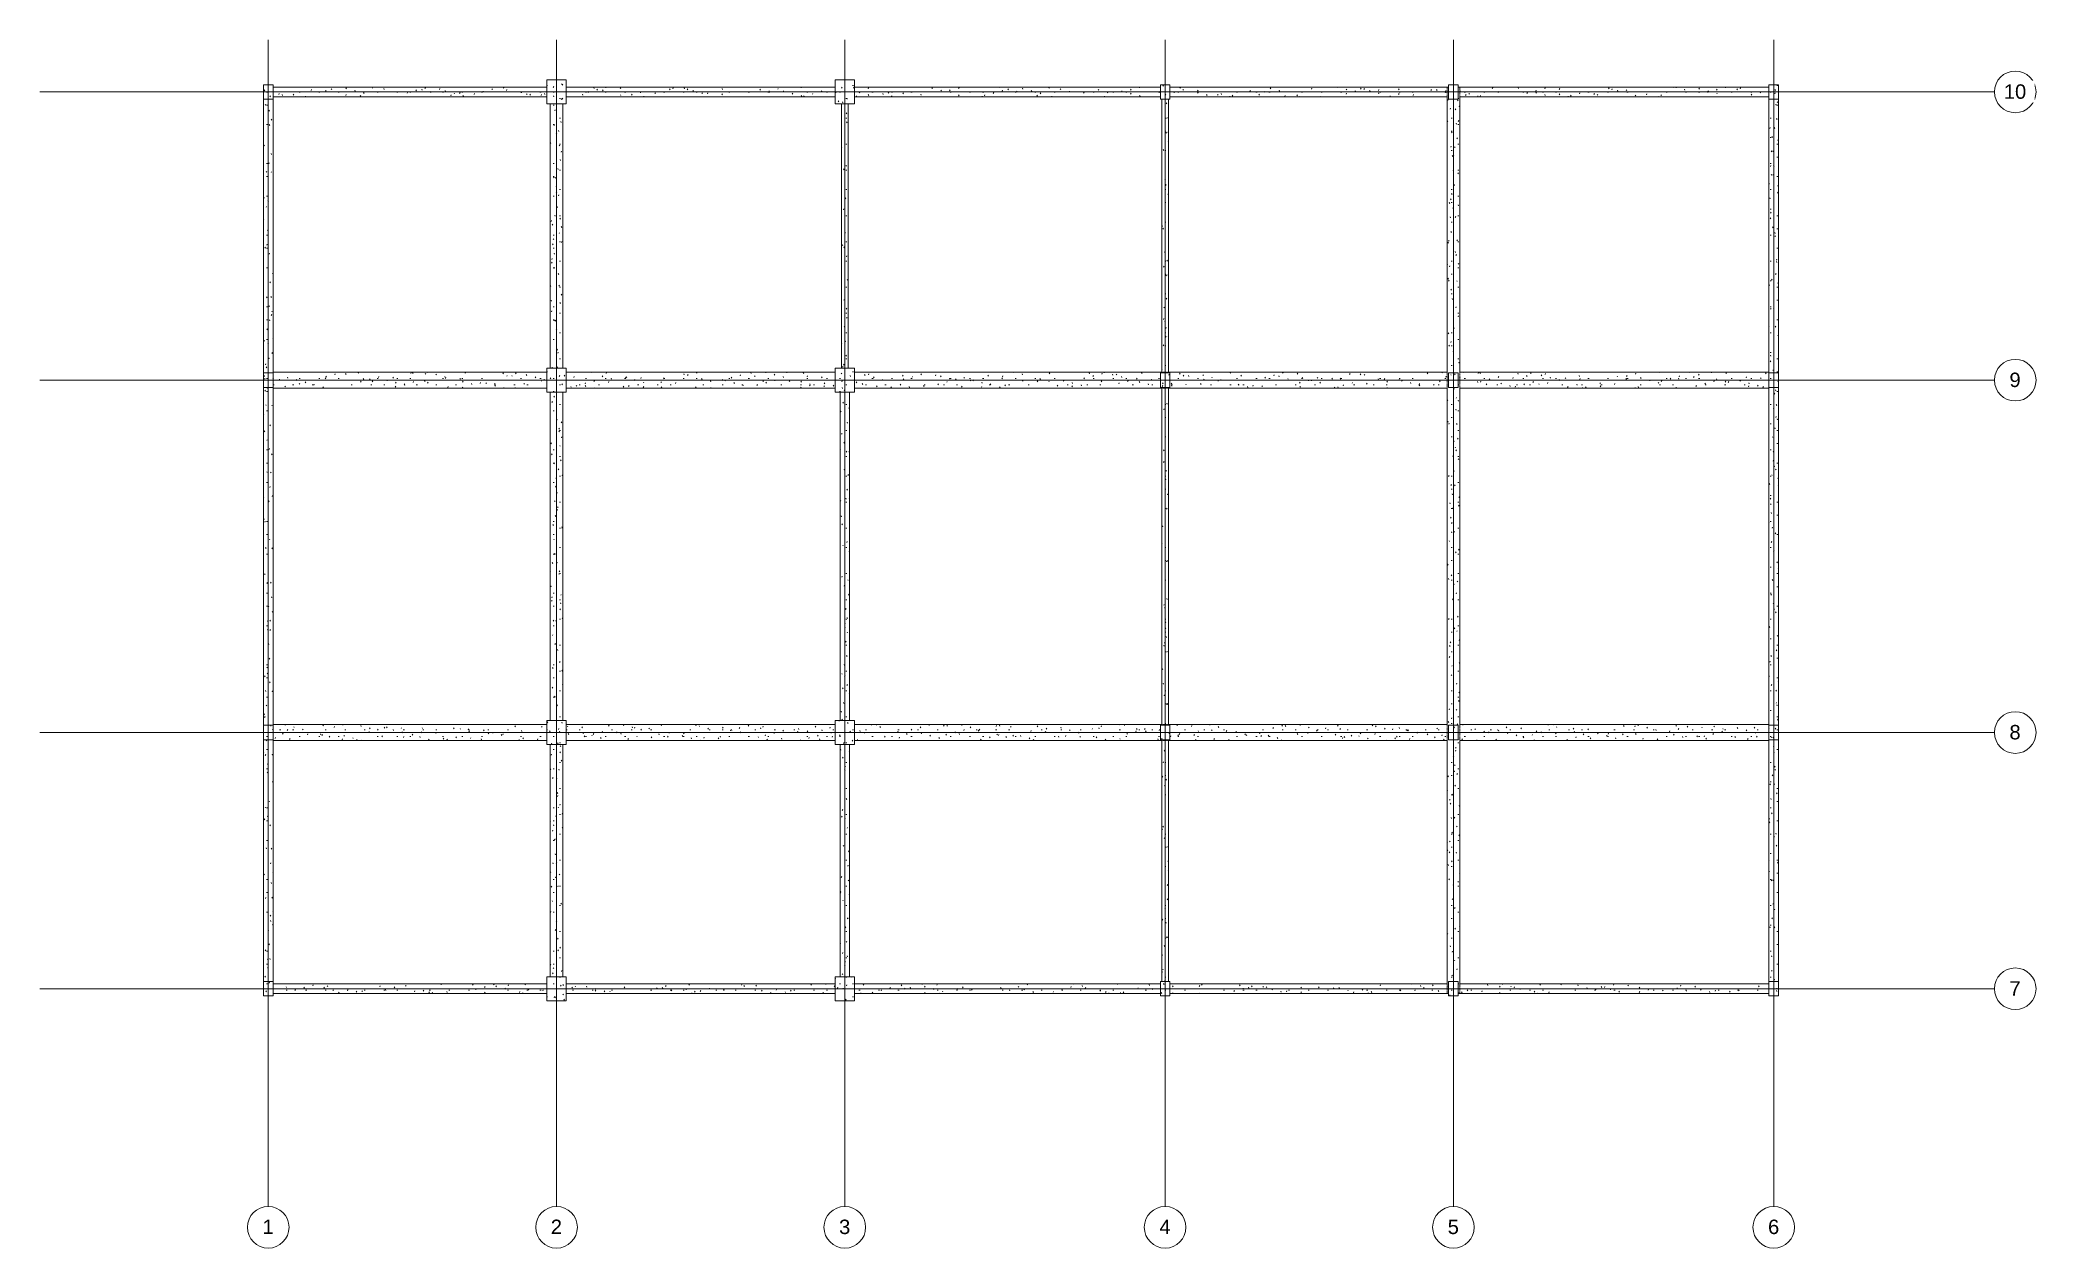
# Model space of a CAD drawing. Header units: millimetres. Extents: x -25567 to 36749, y -19226 to 18492.
import ezdxf

# ---------------------------------------------------------------- set-up
doc = ezdxf.new("R2010")
doc.units = ezdxf.units.MM
doc.linetypes.add('Dash', pattern=[6.35, 3.175, -3.175])
doc.linetypes.add('Grid Line', pattern=[22.225, 12.7, -3.175, 3.175, -3.175])
for name, color, linetype, lineweight in [('S-BEAM', 12, 'Continuous', 9), ('S-BEAM-HDLN', 1, 'Dash', 9), ('S-COLS', 52, 'Continuous', 9), ('S-GRID', 1, 'Continuous', 9), ('S-GRID-IDEN', 1, 'Continuous', 9)]:
    doc.layers.add(name, color=color, linetype=linetype, lineweight=lineweight)
doc.styles.add('Arial', font='arial.ttf', dxfattribs={"height": 450})
pattern_1 = [(0, (0, 0), (812.8, 203.2), [33.528, -576.072, 33.528, -576.072, -3251.2]), (0, (0, 0), (812.8, 203.2), [-1219.2, 33.528, -1185.672, 33.528, -576.072, -1422.4]), (0, (0, 0), (812.8, 203.2), [-3048, 33.528, -372.872, 33.528, -982.472]), (120, (304.8, 101.6), (-582.3764, 602.3054), [33.528, -576.072, 33.528, -576.072, -3251.2]), (120, (304.8, 101.6), (-582.3764, 602.3054), [-1219.2, 33.528, -1185.672, 33.528, -576.072, -1422.4]), (120, (304.8, 101.6), (-582.3764, 602.3054), [-3048, 33.528, -372.872, 33.528, -982.472]), (240, (406.4, 508), (-230.4236, -805.5054), [33.528, -576.072, 33.528, -576.072, -3251.2]), (240, (406.4, 508), (-230.4236, -805.5054), [-1219.2, 33.528, -1185.672, 33.528, -576.072, -1422.4]), (240, (406.4, 508), (-230.4236, -805.5054), [-3048, 33.528, -372.872, 33.528, -982.472])]

# ---------------------------------------------------------------- blocks, each defined once
blk = doc.blocks.new('Grid - M_Grid Head - Circle-11575-Level 1')
at = {"layer": 'S-GRID-IDEN'}
blk.add_circle((0, 0), 6.5, dxfattribs=at)

msp = doc.modelspace()

# ---------------------------------------------------------------- hatches: boundary and pattern name
at = {"layer": 'S-BEAM'}
h = msp.add_hatch(dxfattribs=at)
h.set_pattern_fill('FP_2', color=256, style=0, pattern_type=2)
h.set_pattern_definition(pattern_1)
h.paths.add_polyline_path([(-9740, 16720), (-9740, 17020), (-18290, 17020), (-18290, 16720)])
h = msp.add_hatch(dxfattribs=at)
h.set_pattern_fill('FP_2', color=256, style=0, pattern_type=2)
h.set_pattern_definition(pattern_1)
h.paths.add_polyline_path([(-740, 16720), (-740, 17020), (-9140, 17020), (-9140, 16720)])
h = msp.add_hatch(dxfattribs=at)
h.set_pattern_fill('FP_1', color=256, style=0, pattern_type=2)
h.set_pattern_definition(pattern_1)
h.paths.add_polyline_path([(9410, 16720), (9410, 17020), (-140, 17020), (-140, 16720), (5140, 16720)])
h = msp.add_hatch(dxfattribs=at)
h.set_pattern_fill('FP_2', color=256, style=0, pattern_type=2)
h.set_pattern_definition(pattern_1)
h.paths.add_polyline_path([(18360, 16720), (18360, 17020), (9710, 17020), (9710, 16720)])
h = msp.add_hatch(dxfattribs=at)
h.set_pattern_fill('FP_1', color=256, style=0, pattern_type=2)
h.set_pattern_definition(pattern_1)
h.paths.add_polyline_path([(18760, 7620), (18760, 17020), (18710, 17020), (18710, 16645), (18410, 16645), (18410, 17020), (18360, 17020), (18360, 7620)])
h.paths.add_polyline_path([(18710, 7645), (18410, 7645), (18410, 8095), (18710, 8095)])
h = msp.add_hatch(dxfattribs=at)
h.set_pattern_fill('FP_2', color=256, style=0, pattern_type=2)
h.set_pattern_definition(pattern_1)
h.paths.add_polyline_path([(28410, 16720), (28410, 17020), (18760, 17020), (18760, 16720), (22525, 16720)])
h = msp.add_hatch(dxfattribs=at)
h.set_pattern_fill('FP_2', color=256, style=0, pattern_type=2)
h.set_pattern_definition(pattern_1)
h.paths.add_polyline_path([(-18290, 8120), (-18290, 16645), (-18590, 16645), (-18590, 8120)])
h = msp.add_hatch(dxfattribs=at)
h.set_pattern_fill('FP_2', color=256, style=0, pattern_type=2)
h.set_pattern_definition(pattern_1)
h.paths.add_polyline_path([(-9240, 8245), (-9240, 16495), (-9640, 16495), (-9640, 8245)])
h = msp.add_hatch(dxfattribs=at)
h.set_pattern_fill('FP_1', color=256, style=0, pattern_type=2)
h.set_pattern_definition(pattern_1)
h.paths.add_polyline_path([(-340, 8245), (-340, 16495), (-540, 16495), (-540, 8245)])
h = msp.add_hatch(dxfattribs=at)
h.set_pattern_fill('FP_1', color=256, style=0, pattern_type=2)
h.set_pattern_definition(pattern_1)
h.paths.add_polyline_path([(9660, 8120), (9660, 16645), (9460, 16645), (9460, 8120)])
h = msp.add_hatch(dxfattribs=at)
h.set_pattern_fill('FP_1', color=256, style=0, pattern_type=2)
h.set_pattern_definition(pattern_1)
h.paths.add_polyline_path([(28710, 8120), (28710, 16645), (28410, 16645), (28410, 8120)])
h = msp.add_hatch(dxfattribs=at)
h.set_pattern_fill('FP_1', color=256, style=0, pattern_type=2)
h.set_pattern_definition(pattern_1)
h.paths.add_polyline_path([(-9740, 7620), (-9740, 8120), (-18590, 8120), (-18590, 8095), (-18290, 8095), (-18290, 7645), (-18590, 7645), (-18590, 7620), (-18290, 7620)])
h = msp.add_hatch(dxfattribs=at)
h.set_pattern_fill('FP_1', color=256, style=0, pattern_type=2)
h.set_pattern_definition(pattern_1)
h.paths.add_polyline_path([(-740, 7620), (-740, 8120), (-9140, 8120), (-9140, 7620)])
h = msp.add_hatch(dxfattribs=at)
h.set_pattern_fill('FP_1', color=256, style=0, pattern_type=2)
h.set_pattern_definition(pattern_1)
h.paths.add_polyline_path([(9460, 7620), (9660, 7620), (9660, 7645), (9410, 7645), (9410, 8095), (9660, 8095), (9660, 8120), (-140, 8120), (-140, 7620), (5140, 7620)])
h = msp.add_hatch(dxfattribs=at)
h.set_pattern_fill('FP_1', color=256, style=0, pattern_type=2)
h.set_pattern_definition(pattern_1)
h.paths.add_polyline_path([(18360, 7620), (18360, 8120), (9660, 8120), (9660, 8095), (9710, 8095), (9710, 7645), (9660, 7645), (9660, 7620)])
h = msp.add_hatch(dxfattribs=at)
h.set_pattern_fill('FP_1', color=256, style=0, pattern_type=2)
h.set_pattern_definition(pattern_1)
h.paths.add_polyline_path([(28710, 7620), (28710, 7645), (28410, 7645), (28410, 8095), (28710, 8095), (28710, 8120), (18760, 8120), (18760, 7620), (28410, 7620)])
h = msp.add_hatch(dxfattribs=at)
h.set_pattern_fill('FP_1', color=256, style=0, pattern_type=2)
h.set_pattern_definition(pattern_1)
h.paths.add_polyline_path([(-18290, -2880), (-18290, 7620), (-18590, 7620), (-18590, -2880)])
h = msp.add_hatch(dxfattribs=at)
h.set_pattern_fill('FP_1', color=256, style=0, pattern_type=2)
h.set_pattern_definition(pattern_1)
h.paths.add_polyline_path([(-9240, -2755), (-9240, 7495), (-9640, 7495), (-9640, -2755)])
h = msp.add_hatch(dxfattribs=at)
h.set_pattern_fill('FP_1', color=256, style=0, pattern_type=2)
h.set_pattern_definition(pattern_1)
h.paths.add_polyline_path([(-290, -2755), (-290, 7495), (-590, 7495), (-590, -2755)])
h = msp.add_hatch(dxfattribs=at)
h.set_pattern_fill('FP_1', color=256, style=0, pattern_type=2)
h.set_pattern_definition(pattern_1)
h.paths.add_polyline_path([(9660, -2880), (9660, 7620), (9460, 7620), (9460, -2880)])
h = msp.add_hatch(dxfattribs=at)
h.set_pattern_fill('FP_1', color=256, style=0, pattern_type=2)
h.set_pattern_definition(pattern_1)
h.paths.add_polyline_path([(18360, -3380), (18760, -3380), (18760, 7620), (18360, 7620), (18360, -2880)])
h.paths.add_polyline_path([(18710, -3355), (18410, -3355), (18410, -2905), (18710, -2905)])
h = msp.add_hatch(dxfattribs=at)
h.set_pattern_fill('FP_1', color=256, style=0, pattern_type=2)
h.set_pattern_definition(pattern_1)
h.paths.add_polyline_path([(28710, -2880), (28710, 7620), (28410, 7620), (28410, -2880)])
h = msp.add_hatch(dxfattribs=at)
h.set_pattern_fill('FP_1', color=256, style=0, pattern_type=2)
h.set_pattern_definition(pattern_1)
h.paths.add_polyline_path([(-9740, -3380), (-9740, -2880), (-18590, -2880), (-18590, -2905), (-18290, -2905), (-18290, -3355), (-18590, -3355), (-18590, -3380), (-18290, -3380)])
h = msp.add_hatch(dxfattribs=at)
h.set_pattern_fill('FP_1', color=256, style=0, pattern_type=2)
h.set_pattern_definition(pattern_1)
h.paths.add_polyline_path([(-740, -3380), (-740, -2880), (-9140, -2880), (-9140, -3380)])
h = msp.add_hatch(dxfattribs=at)
h.set_pattern_fill('FP_1', color=256, style=0, pattern_type=2)
h.set_pattern_definition(pattern_1)
h.paths.add_polyline_path([(9660, -3380), (9660, -3355), (9410, -3355), (9410, -2905), (9660, -2905), (9660, -2880), (-140, -2880), (-140, -3380), (9460, -3380)])
h = msp.add_hatch(dxfattribs=at)
h.set_pattern_fill('FP_1', color=256, style=0, pattern_type=2)
h.set_pattern_definition(pattern_1)
h.paths.add_polyline_path([(18360, -3380), (18360, -2880), (9660, -2880), (9660, -2905), (9710, -2905), (9710, -3355), (9660, -3355), (9660, -3380)])
h = msp.add_hatch(dxfattribs=at)
h.set_pattern_fill('FP_1', color=256, style=0, pattern_type=2)
h.set_pattern_definition(pattern_1)
h.paths.add_polyline_path([(28710, -3380), (28710, -3355), (28410, -3355), (28410, -2905), (28710, -2905), (28710, -2880), (18760, -2880), (18760, -3380), (28410, -3380)])
h = msp.add_hatch(dxfattribs=at)
h.set_pattern_fill('FP_1', color=256, style=0, pattern_type=2)
h.set_pattern_definition(pattern_1)
h.paths.add_polyline_path([(-18290, -10905), (-18290, -3380), (-18590, -3380), (-18590, -10905)])
h = msp.add_hatch(dxfattribs=at)
h.set_pattern_fill('FP_1', color=256, style=0, pattern_type=2)
h.set_pattern_definition(pattern_1)
h.paths.add_polyline_path([(-9640, -10755), (-9240, -10755), (-9240, -3505), (-9640, -3505)])
h = msp.add_hatch(dxfattribs=at)
h.set_pattern_fill('FP_2', color=256, style=0, pattern_type=2)
h.set_pattern_definition(pattern_1)
h.paths.add_polyline_path([(-290, -10755), (-290, -3505), (-590, -3505), (-590, -10755)])
h = msp.add_hatch(dxfattribs=at)
h.set_pattern_fill('FP_1', color=256, style=0, pattern_type=2)
h.set_pattern_definition(pattern_1)
h.paths.add_polyline_path([(9660, -10905), (9660, -3380), (9460, -3380), (9460, -10905)])
h = msp.add_hatch(dxfattribs=at)
h.set_pattern_fill('FP_1', color=256, style=0, pattern_type=2)
h.set_pattern_definition(pattern_1)
h.paths.add_polyline_path([(18360, -11280), (18410, -11280), (18410, -10905), (18710, -10905), (18710, -11280), (18760, -11280), (18760, -3380), (18360, -3380), (18360, -10980)])
h = msp.add_hatch(dxfattribs=at)
h.set_pattern_fill('FP_1', color=256, style=0, pattern_type=2)
h.set_pattern_definition(pattern_1)
h.paths.add_polyline_path([(28710, -10905), (28710, -3380), (28410, -3380), (28410, -10905)])
h = msp.add_hatch(dxfattribs=at)
h.set_pattern_fill('FP_2', color=256, style=0, pattern_type=2)
h.set_pattern_definition(pattern_1)
h.paths.add_polyline_path([(-9740, -11280), (-9740, -10980), (-18290, -10980), (-18290, -11280)])
h = msp.add_hatch(dxfattribs=at)
h.set_pattern_fill('FP_2', color=256, style=0, pattern_type=2)
h.set_pattern_definition(pattern_1)
h.paths.add_polyline_path([(-740, -11280), (-740, -10980), (-9140, -10980), (-9140, -11280)])
h = msp.add_hatch(dxfattribs=at)
h.set_pattern_fill('FP_1', color=256, style=0, pattern_type=2)
h.set_pattern_definition(pattern_1)
h.paths.add_polyline_path([(9410, -11280), (9410, -10980), (-140, -10980), (-140, -11280), (5140, -11280)])
h = msp.add_hatch(dxfattribs=at)
h.set_pattern_fill('FP_2', color=256, style=0, pattern_type=2)
h.set_pattern_definition(pattern_1)
h.paths.add_polyline_path([(18360, -11280), (18360, -10980), (9710, -10980), (9710, -11280)])
h = msp.add_hatch(dxfattribs=at)
h.set_pattern_fill('FP_2', color=256, style=0, pattern_type=2)
h.set_pattern_definition(pattern_1)
h.paths.add_polyline_path([(28410, -11280), (28410, -10980), (18760, -10980), (18760, -11280), (22525, -11280)])
at = {"layer": 'S-COLS'}
h = msp.add_hatch(dxfattribs=at)
h.set_pattern_fill('FP_1', color=256, style=0, pattern_type=2)
h.set_pattern_definition(pattern_1)
h.paths.add_polyline_path([(-18290, 16645), (-18290, 17095), (-18590, 17095), (-18590, 16645)])
h = msp.add_hatch(dxfattribs=at)
h.set_pattern_fill('FP_1', color=256, style=0, pattern_type=2)
h.set_pattern_definition(pattern_1)
h.paths.add_polyline_path([(-9140, 16495), (-9140, 17245), (-9740, 17245), (-9740, 16495)])
h = msp.add_hatch(dxfattribs=at)
h.set_pattern_fill('FP_2', color=256, style=0, pattern_type=2)
h.set_pattern_definition(pattern_1)
h.paths.add_polyline_path([(-140, 16495), (-140, 17245), (-740, 17245), (-740, 16495)])
h = msp.add_hatch(dxfattribs=at)
h.set_pattern_fill('FP_1', color=256, style=0, pattern_type=2)
h.set_pattern_definition(pattern_1)
h.paths.add_polyline_path([(9710, 16645), (9710, 17095), (9410, 17095), (9410, 16645)])
h = msp.add_hatch(dxfattribs=at)
h.set_pattern_fill('FP_1', color=256, style=0, pattern_type=2)
h.set_pattern_definition(pattern_1)
h.paths.add_polyline_path([(18710, 16645), (18710, 17095), (18410, 17095), (18410, 16645)])
h = msp.add_hatch(dxfattribs=at)
h.set_pattern_fill('FP_1', color=256, style=0, pattern_type=2)
h.set_pattern_definition(pattern_1)
h.paths.add_polyline_path([(28710, 16645), (28710, 17095), (28410, 17095), (28410, 16645)])
h = msp.add_hatch(dxfattribs=at)
h.set_pattern_fill('FP_1', color=256, style=0, pattern_type=2)
h.set_pattern_definition(pattern_1)
h.paths.add_polyline_path([(-9140, 7495), (-9140, 8245), (-9740, 8245), (-9740, 7495)])
h = msp.add_hatch(dxfattribs=at)
h.set_pattern_fill('FP_1', color=256, style=0, pattern_type=2)
h.set_pattern_definition(pattern_1)
h.paths.add_polyline_path([(-740, 7495), (-140, 7495), (-140, 8245), (-740, 8245)])
h = msp.add_hatch(dxfattribs=at)
h.set_pattern_fill('FP_1', color=256, style=0, pattern_type=2)
h.set_pattern_definition(pattern_1)
h.paths.add_polyline_path([(-18290, 7645), (-18290, 8095), (-18590, 8095), (-18590, 7645)])
h = msp.add_hatch(dxfattribs=at)
h.set_pattern_fill('FP_1', color=256, style=0, pattern_type=2)
h.set_pattern_definition(pattern_1)
h.paths.add_polyline_path([(9710, 7645), (9710, 8095), (9410, 8095), (9410, 7645)])
h = msp.add_hatch(dxfattribs=at)
h.set_pattern_fill('FP_1', color=256, style=0, pattern_type=2)
h.set_pattern_definition(pattern_1)
h.paths.add_polyline_path([(18710, 7645), (18710, 8095), (18410, 8095), (18410, 7645)])
h = msp.add_hatch(dxfattribs=at)
h.set_pattern_fill('FP_1', color=256, style=0, pattern_type=2)
h.set_pattern_definition(pattern_1)
h.paths.add_polyline_path([(28710, 7645), (28710, 8095), (28410, 8095), (28410, 7645)])
h = msp.add_hatch(dxfattribs=at)
h.set_pattern_fill('FP_1', color=256, style=0, pattern_type=2)
h.set_pattern_definition(pattern_1)
h.paths.add_polyline_path([(-18290, -3355), (-18290, -2905), (-18590, -2905), (-18590, -3355)])
h = msp.add_hatch(dxfattribs=at)
h.set_pattern_fill('FP_1', color=256, style=0, pattern_type=2)
h.set_pattern_definition(pattern_1)
h.paths.add_polyline_path([(-9740, -3505), (-9140, -3505), (-9140, -2755), (-9740, -2755)])
h = msp.add_hatch(dxfattribs=at)
h.set_pattern_fill('FP_1', color=256, style=0, pattern_type=2)
h.set_pattern_definition(pattern_1)
h.paths.add_polyline_path([(-740, -3505), (-140, -3505), (-140, -2755), (-740, -2755)])
h = msp.add_hatch(dxfattribs=at)
h.set_pattern_fill('FP_1', color=256, style=0, pattern_type=2)
h.set_pattern_definition(pattern_1)
h.paths.add_polyline_path([(9710, -3355), (9710, -2905), (9410, -2905), (9410, -3355)])
h = msp.add_hatch(dxfattribs=at)
h.set_pattern_fill('FP_1', color=256, style=0, pattern_type=2)
h.set_pattern_definition(pattern_1)
h.paths.add_polyline_path([(18710, -3355), (18710, -2905), (18410, -2905), (18410, -3355)])
h = msp.add_hatch(dxfattribs=at)
h.set_pattern_fill('FP_1', color=256, style=0, pattern_type=2)
h.set_pattern_definition(pattern_1)
h.paths.add_polyline_path([(28710, -3355), (28710, -2905), (28410, -2905), (28410, -3355)])
h = msp.add_hatch(dxfattribs=at)
h.set_pattern_fill('FP_1', color=256, style=0, pattern_type=2)
h.set_pattern_definition(pattern_1)
h.paths.add_polyline_path([(-18290, -11355), (-18290, -10905), (-18590, -10905), (-18590, -11355)])
h = msp.add_hatch(dxfattribs=at)
h.set_pattern_fill('FP_1', color=256, style=0, pattern_type=2)
h.set_pattern_definition(pattern_1)
h.paths.add_polyline_path([(-9740, -11505), (-9140, -11505), (-9140, -10755), (-9740, -10755)])
h = msp.add_hatch(dxfattribs=at)
h.set_pattern_fill('FP_2', color=256, style=0, pattern_type=2)
h.set_pattern_definition(pattern_1)
h.paths.add_polyline_path([(-740, -11505), (-140, -11505), (-140, -10755), (-740, -10755)])
h = msp.add_hatch(dxfattribs=at)
h.set_pattern_fill('FP_1', color=256, style=0, pattern_type=2)
h.set_pattern_definition(pattern_1)
h.paths.add_polyline_path([(9710, -11355), (9710, -10905), (9410, -10905), (9410, -11355)])
h = msp.add_hatch(dxfattribs=at)
h.set_pattern_fill('FP_1', color=256, style=0, pattern_type=2)
h.set_pattern_definition(pattern_1)
h.paths.add_polyline_path([(18710, -11355), (18710, -10905), (18410, -10905), (18410, -11355)])
h = msp.add_hatch(dxfattribs=at)
h.set_pattern_fill('FP_1', color=256, style=0, pattern_type=2)
h.set_pattern_definition(pattern_1)
h.paths.add_polyline_path([(28710, -11355), (28710, -10905), (28410, -10905), (28410, -11355)])

# ---------------------------------------------------------------- linework, layer by layer
at = {"layer": 'S-BEAM'}
for p, q in [((-18290, 17020), (-18290, 16720)), ((-9740, 17020), (-18290, 17020)), ((-9740, 16720), (-9740, 17020)), ((-9140, 17020), (-9140, 16720)), ((-740, 17020), (-9140, 17020)), ((-740, 16720), (-740, 17020)), ((-140, 17020), (-140, 16720)), ((9410, 17020), (-140, 17020)), ((9410, 16720), (9410, 17020)), ((9710, 17020), (9710, 16720)), ((18360, 17020), (9710, 17020)), ((18410, 17020), (18360, 17020)), ((18410, 16645), (18410, 17020)), ((18760, 17020), (18710, 17020)), ((18710, 17020), (18710, 16645)), ((28410, 17020), (18760, 17020)), ((28410, 17020), (28410, 16720)), ((-18590, 16645), (-18290, 16645)), ((-18590, 16645), (-18590, 8120)), ((-18290, 16720), (-9740, 16720)), ((-18290, 8120), (-18290, 16645)), ((-9240, 16495), (-9640, 16495)), ((-9640, 16495), (-9640, 8245)), ((-9240, 8245), (-9240, 16495)), ((-9140, 16720), (-740, 16720)), ((-340, 16495), (-540, 16495)), ((-540, 16495), (-540, 8245)), ((-340, 8245), (-340, 16495)), ((-140, 16720), (9410, 16720)), ((9460, 16645), (9660, 16645)), ((9460, 16645), (9460, 8120)), ((9660, 8120), (9660, 16645)), ((9710, 16720), (18360, 16720)), ((18360, 16720), (18360, 8120)), ((18710, 16645), (18410, 16645)), ((18760, 8120), (18760, 16720)), ((18760, 16720), (28410, 16720)), ((28410, 16645), (28710, 16645)), ((28410, 16645), (28410, 8120)), ((28710, 8120), (28710, 16645)), ((-18590, 8120), (-18590, 8095)), ((-9740, 8120), (-18290, 8120)), ((-9740, 7620), (-9740, 8120)), ((-9640, 8245), (-9240, 8245)), ((-9140, 8120), (-9140, 7620)), ((-740, 8120), (-9140, 8120)), ((-740, 7620), (-740, 8120)), ((-540, 8245), (-340, 8245)), ((-140, 8120), (-140, 7620)), ((9460, 8120), (-140, 8120)), ((18360, 8120), (9660, 8120)), ((28410, 8120), (18760, 8120)), ((28710, 8095), (28710, 8120)), ((-18590, 8095), (-18290, 8095)), ((-18290, 7645), (-18590, 7645)), ((-18590, 7645), (-18590, 7620)), ((-18590, 7620), (-18590, -2880)), ((-18290, 8095), (-18290, 7645)), ((-18290, -2880), (-18290, 7620)), ((-18290, 7620), (-9740, 7620)), ((-9240, 7495), (-9640, 7495)), ((-9640, 7495), (-9640, -2755)), ((-9240, -2755), (-9240, 7495)), ((-9140, 7620), (-740, 7620)), ((-290, 7495), (-590, 7495)), ((-590, 7495), (-590, -2755)), ((-290, -2755), (-290, 7495)), ((-140, 7620), (9460, 7620)), ((9410, 7645), (9410, 8095)), ((9410, 8095), (9660, 8095)), ((9660, 7645), (9410, 7645)), ((9460, 7620), (9460, -2880)), ((9660, 8095), (9710, 8095)), ((9710, 7645), (9660, 7645)), ((9660, -2880), (9660, 7620)), ((9660, 7620), (18360, 7620)), ((9710, 8095), (9710, 7645)), ((18360, 7620), (18360, -2880)), ((18410, 7645), (18410, 8095)), ((18410, 8095), (18710, 8095)), ((18710, 7645), (18410, 7645)), ((18710, 8095), (18710, 7645)), ((18760, -2880), (18760, 7620)), ((18760, 7620), (28410, 7620)), ((28410, 7645), (28410, 8095)), ((28410, 8095), (28710, 8095)), ((28710, 7645), (28410, 7645)), ((28410, 7620), (28410, -2880)), ((28710, 7620), (28710, 7645)), ((28710, -2880), (28710, 7620)), ((-18590, -2880), (-18590, -2905)), ((-18590, -2905), (-18290, -2905)), ((-9740, -2880), (-18290, -2880)), ((-18290, -2905), (-18290, -3355)), ((-9740, -3380), (-9740, -2880)), ((-9640, -2755), (-9240, -2755)), ((-9140, -2880), (-9140, -3380)), ((-740, -2880), (-9140, -2880)), ((-740, -3380), (-740, -2880)), ((-590, -2755), (-290, -2755)), ((-140, -2880), (-140, -3380)), ((9460, -2880), (-140, -2880)), ((9410, -3355), (9410, -2905)), ((9410, -2905), (9660, -2905)), ((18360, -2880), (9660, -2880)), ((9660, -2905), (9710, -2905)), ((9710, -2905), (9710, -3355)), ((18410, -3355), (18410, -2905)), ((18410, -2905), (18710, -2905)), ((18710, -2905), (18710, -3355)), ((28410, -2880), (18760, -2880)), ((28410, -3355), (28410, -2905)), ((28410, -2905), (28710, -2905)), ((28710, -2905), (28710, -2880)), ((-18290, -3355), (-18590, -3355)), ((-18590, -3355), (-18590, -3380)), ((-18590, -3380), (-18590, -10905)), ((-18290, -10905), (-18290, -3380)), ((-18290, -3380), (-9740, -3380)), ((-9240, -3505), (-9640, -3505)), ((-9640, -3505), (-9640, -10755)), ((-9240, -10755), (-9240, -3505)), ((-9140, -3380), (-740, -3380)), ((-290, -3505), (-590, -3505)), ((-590, -3505), (-590, -10755)), ((-290, -10755), (-290, -3505)), ((-140, -3380), (9460, -3380)), ((9660, -3355), (9410, -3355)), ((9460, -3380), (9460, -10905)), ((9710, -3355), (9660, -3355)), ((9660, -10905), (9660, -3380)), ((9660, -3380), (18360, -3380)), ((18360, -3380), (18360, -10980)), ((18710, -3355), (18410, -3355)), ((18760, -10980), (18760, -3380)), ((18760, -3380), (28410, -3380)), ((28710, -3355), (28410, -3355)), ((28410, -3380), (28410, -10905)), ((28710, -3380), (28710, -3355)), ((28710, -10905), (28710, -3380)), ((-18590, -10905), (-18290, -10905)), ((-18290, -10980), (-18290, -11280)), ((-9740, -10980), (-18290, -10980)), ((-9740, -11280), (-9740, -10980)), ((-9640, -10755), (-9240, -10755)), ((-9140, -10980), (-9140, -11280)), ((-740, -10980), (-9140, -10980)), ((-740, -11280), (-740, -10980)), ((-590, -10755), (-290, -10755)), ((-140, -10980), (-140, -11280)), ((9410, -10980), (-140, -10980)), ((9410, -11280), (9410, -10980)), ((9460, -10905), (9660, -10905)), ((9710, -10980), (9710, -11280)), ((18360, -10980), (9710, -10980)), ((18410, -11280), (18410, -10905)), ((18410, -10905), (18710, -10905)), ((18710, -10905), (18710, -11280)), ((28410, -10980), (18760, -10980)), ((28410, -10905), (28710, -10905)), ((28410, -10980), (28410, -11280)), ((-18290, -11280), (-9740, -11280)), ((-9140, -11280), (-740, -11280)), ((-140, -11280), (9410, -11280)), ((9710, -11280), (18360, -11280)), ((18360, -11280), (18410, -11280)), ((18710, -11280), (18760, -11280)), ((18760, -11280), (28410, -11280))]:
    msp.add_line(p, q, dxfattribs=at)
at = {"layer": 'S-BEAM-HDLN'}
for p, q in [((18360, 16720), (18360, 17020)), ((18760, 17020), (18760, 16720)), ((9660, 8120), (9460, 8120)), ((18360, 8120), (18360, 7620)), ((18760, 7620), (18760, 8120)), ((9460, 7620), (9660, 7620)), ((9660, -2880), (9460, -2880)), ((18360, -2880), (18360, -3380)), ((18760, -3380), (18760, -2880)), ((9460, -3380), (9660, -3380)), ((18360, -11280), (18360, -10980)), ((18760, -10980), (18760, -11280))]:
    msp.add_line(p, q, dxfattribs=at)
at = {"layer": 'S-COLS'}
for p, q in [((-18590, 17095), (-18290, 17095)), ((-18590, 16645), (-18590, 17095)), ((-18290, 17095), (-18290, 16645)), ((-9740, 17245), (-9140, 17245)), ((-9740, 16495), (-9740, 17245)), ((-9140, 17245), (-9140, 16495)), ((-740, 17245), (-140, 17245)), ((-740, 16495), (-740, 17245)), ((-140, 17245), (-140, 16495)), ((9410, 17095), (9710, 17095)), ((9410, 16645), (9410, 17095)), ((9710, 17095), (9710, 16645)), ((18410, 17095), (18710, 17095)), ((18410, 16645), (18410, 17095)), ((18710, 17095), (18710, 16645)), ((28410, 17095), (28710, 17095)), ((28410, 16645), (28410, 17095)), ((28710, 17095), (28710, 16645)), ((-18290, 16645), (-18590, 16645)), ((-9140, 16495), (-9740, 16495)), ((-140, 16495), (-740, 16495)), ((9710, 16645), (9410, 16645)), ((18710, 16645), (18410, 16645)), ((28710, 16645), (28410, 16645)), ((-9740, 8245), (-9140, 8245)), ((-9740, 7495), (-9740, 8245)), ((-9140, 8245), (-9140, 7495)), ((-740, 8245), (-140, 8245)), ((-740, 7495), (-740, 8245)), ((-140, 8245), (-140, 7495)), ((-18590, 8095), (-18290, 8095)), ((-18590, 7645), (-18590, 8095)), ((-18290, 7645), (-18590, 7645)), ((-18290, 8095), (-18290, 7645)), ((-9140, 7495), (-9740, 7495)), ((-140, 7495), (-740, 7495)), ((9410, 8095), (9710, 8095)), ((9410, 7645), (9410, 8095)), ((9710, 7645), (9410, 7645)), ((9710, 8095), (9710, 7645)), ((18410, 8095), (18710, 8095)), ((18410, 7645), (18410, 8095)), ((18710, 7645), (18410, 7645)), ((18710, 8095), (18710, 7645)), ((28410, 8095), (28710, 8095)), ((28410, 7645), (28410, 8095)), ((28710, 7645), (28410, 7645)), ((28710, 8095), (28710, 7645)), ((-18590, -2905), (-18290, -2905)), ((-18590, -3355), (-18590, -2905)), ((-18290, -2905), (-18290, -3355)), ((-9740, -2755), (-9140, -2755)), ((-9740, -3505), (-9740, -2755)), ((-9140, -2755), (-9140, -3505)), ((-740, -2755), (-140, -2755)), ((-740, -3505), (-740, -2755)), ((-140, -2755), (-140, -3505)), ((9410, -2905), (9710, -2905)), ((9410, -3355), (9410, -2905)), ((9710, -2905), (9710, -3355)), ((18410, -2905), (18710, -2905)), ((18410, -3355), (18410, -2905)), ((18710, -2905), (18710, -3355)), ((28410, -2905), (28710, -2905)), ((28410, -3355), (28410, -2905)), ((28710, -2905), (28710, -3355)), ((-18290, -3355), (-18590, -3355)), ((-9140, -3505), (-9740, -3505)), ((-140, -3505), (-740, -3505)), ((9710, -3355), (9410, -3355)), ((18710, -3355), (18410, -3355)), ((28710, -3355), (28410, -3355)), ((-18590, -10905), (-18290, -10905)), ((-18590, -11355), (-18590, -10905)), ((-18290, -10905), (-18290, -11355)), ((-9740, -10755), (-9140, -10755)), ((-9740, -11505), (-9740, -10755)), ((-9140, -10755), (-9140, -11505)), ((-740, -10755), (-140, -10755)), ((-740, -11505), (-740, -10755)), ((-140, -10755), (-140, -11505)), ((9410, -10905), (9710, -10905)), ((9410, -11355), (9410, -10905)), ((9710, -10905), (9710, -11355)), ((18410, -10905), (18710, -10905)), ((18410, -11355), (18410, -10905)), ((18710, -10905), (18710, -11355)), ((28410, -10905), (28710, -10905)), ((28410, -11355), (28410, -10905)), ((28710, -10905), (28710, -11355)), ((-18290, -11355), (-18590, -11355)), ((-9140, -11505), (-9740, -11505)), ((-140, -11505), (-740, -11505)), ((9710, -11355), (9410, -11355)), ((18710, -11355), (18410, -11355)), ((28710, -11355), (28410, -11355))]:
    msp.add_line(p, q, dxfattribs=at)
at = {"layer": 'S-GRID', "linetype": 'Grid Line'}
for p, q in [((-25567, 7870), (35449, 7870)), ((-25567, -3130), (35449, -3130)), ((-25567, -11130), (35449, -11130))]:
    msp.add_line(p, q, dxfattribs=at)

# ---------------------------------------------------------------- block references
at = {"layer": 'S-GRID-IDEN', "xscale": 99.99999999999993, "yscale": 99.99999999999993, "zscale": 99.99999999999993}
for p, rotation in [((36099, 16870), 269.9999999999994), ((36099, 7870), 269.9999999999994), ((36099, -3130), 269.9999999999994), ((36099, -11130), 269.9999999999994), ((-18440, -18576), 180), ((-9440, -18576), 180), ((-440, -18576), 180), ((9560, -18576), 180), ((18560, -18576), 180), ((28560, -18576), 180)]:
    msp.add_blockref('Grid - M_Grid Head - Circle-11575-Level 1', p, dxfattribs=dict(at, rotation=rotation))

# ---------------------------------------------------------------- next in the draw order: texts
at = {"layer": 'S-GRID-IDEN', "char_height": 450, "attachment_point": 1, "style": 'Arial', "bg_fill": 3, "box_fill_scale": 1.25, "bg_fill_color": 256, "bg_fill_true_color": 13158600, "bg_fill_transparency": 0}
for s, insert, width in [('10', (35742, 17105), 849.79), ('9', (35918, 8105), 424.89), ('8', (35918, -2895), 424.89), ('7', (35918, -10895), 424.89), ('1', (-18619, -18338), 424.89), ('2', (-9619, -18338), 424.89), ('3', (-619, -18338), 424.89), ('4', (9381, -18338), 424.89), ('5', (18381, -18338), 424.89), ('6', (28381, -18338), 424.89)]:
    msp.add_mtext(s, dxfattribs=dict(at, insert=insert, width=width))

# ---------------------------------------------------------------- next in the draw order: linework, layer by layer
at = {"layer": 'S-GRID', "linetype": 'Grid Line'}
for p, q in [((-18440, 18492), (-18440, -17926)), ((-9440, 18492), (-9440, -17926)), ((-440, 18492), (-440, -17926)), ((9560, 18492), (9560, -17926)), ((18560, 18492), (18560, -17926)), ((28560, 18492), (28560, -17926)), ((-25567, 16870), (35449, 16870))]:
    msp.add_line(p, q, dxfattribs=at)

doc.saveas('drawing.dxf')
